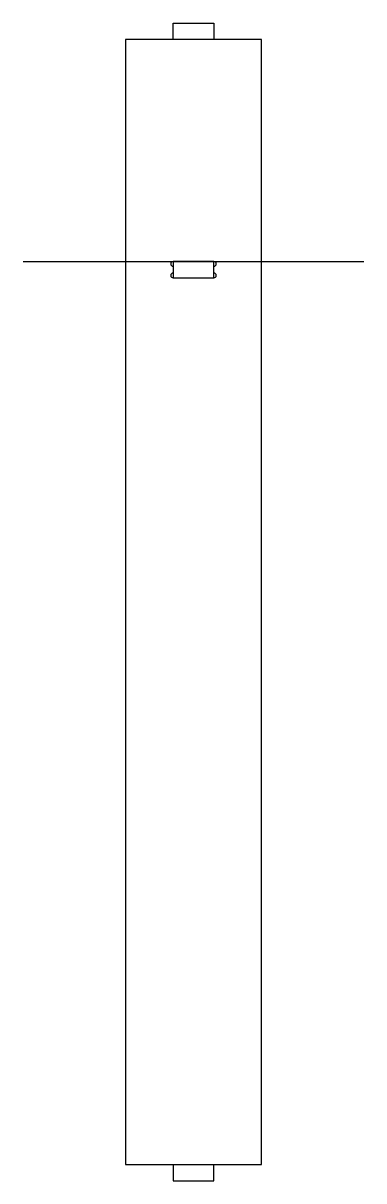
# Model space of a CAD drawing. Header units: millimetres. Extents: x -150 to 350, y -24 to 1676.
import ezdxf

# ---------------------------------------------------------------- set-up
doc = ezdxf.new("R2010")
doc.units = ezdxf.units.MM
doc.layers.get('0').update_dxf_attribs({"linetype": 'CONTINUOUS'})

msp = doc.modelspace()

# ---------------------------------------------------------------- linework, layer by layer
for p, q in [((70, 1652), (70, 1676)), ((70, 1676), (130, 1676)), ((130, 1676), (130, 1652)), ((200, 1652), (0, 1652)), ((0, 1652), (0, 0)), ((200, 0), (200, 1652)), ((0, 1400), (0, 1250)), ((-150, 1326), (350, 1326)), ((130, 1326), (70, 1326)), ((70, 1326), (70, 1302)), ((100, 1326), (130, 1326)), ((130, 1302), (130, 1326)), ((70, 1302), (130, 1302)), ((0, 0), (200, 0)), ((70, 0), (70, -24)), ((130, -24), (130, 0)), ((70, -24), (130, -24))]:
    msp.add_line(p, q)
for centre, start, end in [((70, 1322.5), 90, 270), ((130, 1322.5), -90, 90), ((70, 1305.5), 90, 270), ((130, 1305.5), -90, 90)]:
    msp.add_arc(centre, 3.5, start, end)

doc.saveas('drawing.dxf')
